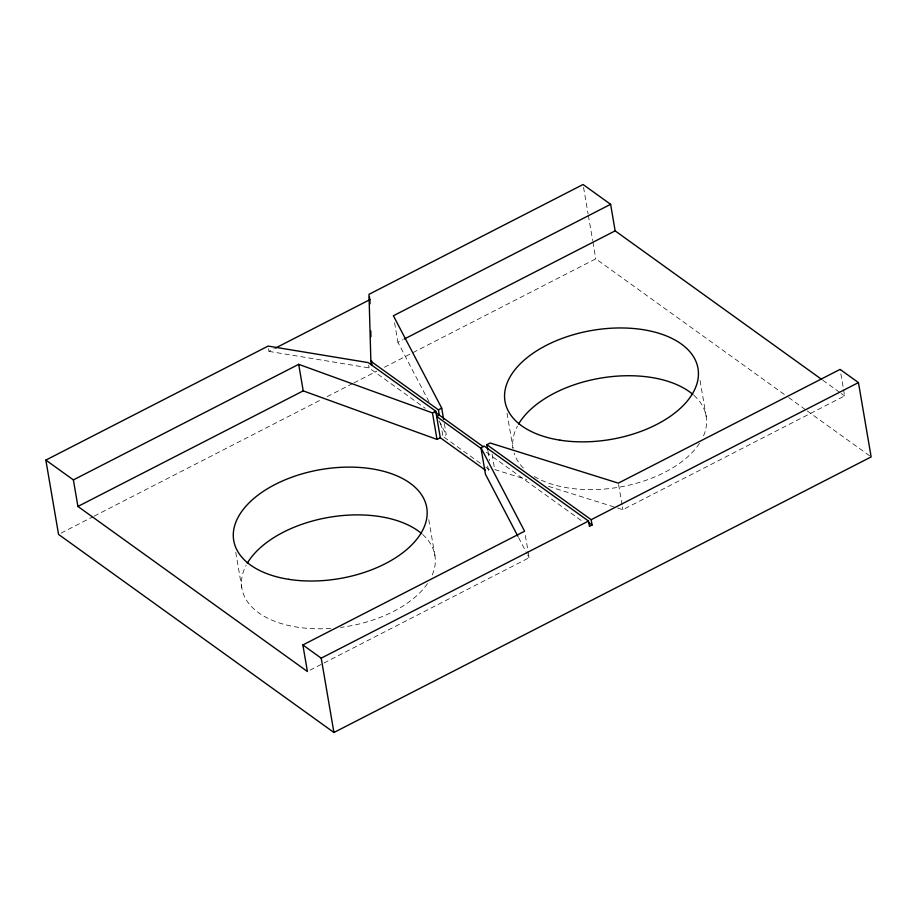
<?xml version="1.0" encoding="UTF-8"?>
<svg xmlns="http://www.w3.org/2000/svg" width="917" height="917" viewBox="0 0 917 917"><rect width="100%" height="100%" fill="white"/><g stroke="black" fill="none" stroke-linecap="round" stroke-linejoin="round"><path stroke-width="0.69" stroke-dasharray="4.58 3.44" d="M268.555 348.735L269.013 351.394L274.057 348.804M429.041 401.784L397.921 342.293L403.01 339.691M61.095 533.098L92.926 516.775M94.199 516.122L320.801 399.881M327.163 396.614L352.632 383.558M353.905 382.905L376.818 371.156M384.452 367.236L595.786 258.835L787.497 396.729M444.344 423.505L446.258 434.681L442.957 436.377L440.469 421.774M309.946 670.201L322.692 663.656M323.965 663.002L529.143 557.765L525.086 534.015M617.473 507.984L622.884 509.669L844.626 395.926L840.087 369.391M269.013 351.394L369.115 367.912L425.224 408.271M494.722 469.55L526.885 479.614M548.526 486.388L616.121 507.56M822.824 380.246L840.041 392.625M841.187 393.45L844.626 395.926M788.654 397.565L806.089 410.105M807.247 410.942L871.15 456.907M486.297 452.196L582.455 521.372M444.115 437.203L481.035 463.761M485.655 467.085L491.432 471.235M518.552 537.522L527.149 553.971M527.814 555.232L529.143 557.765M438.968 420.765L446.258 434.681M700.061 380.509L706.296 417.052M583.556 187.32L588.106 213.959M588.347 215.369L592.669 240.598M592.909 242.008L595.786 258.835M618.585 484.531L622.173 505.485M622.402 506.883L622.884 509.669M507.032 413.189L513.039 448.321A97.901 55.307 -9.7 0 1 517.406 426.164M492.097 454.179L494.481 468.151M488.027 451.324L489.609 460.621M487.638 465.962L488.761 472.599M428.778 519.664L435.025 556.195M394.585 322.738L397.921 342.293M368.657 365.253L369.115 367.912M235.761 552.343L241.756 587.476M693.951 395.365A97.901 55.307 -9.7 0 1 703.144 436.721M699.453 443.404A97.901 55.307 -9.7 0 1 534.221 476.462M523.378 468.094A97.901 55.307 -9.7 0 1 514.082 453.032M422.68 534.519A97.901 55.307 -9.7 0 1 431.288 577.114M427.471 583.602A97.901 55.307 -9.7 0 1 340.562 627.423M330.705 628.397A97.901 55.307 -9.7 0 1 246.134 565.319"/><path stroke-width="1.38" d="M487.798 450.006L486.893 444.688L490.182 443.003L618.345 483.133L840.087 369.391L858.45 382.595L871.15 456.907L333.926 732.488L58.55 534.405L45.85 460.093L268.108 346.087L368.21 362.605L435.77 411.194L440.298 437.741L485.299 470.112M275.318 348.162L369.895 299.641L369.436 296.993M45.85 460.093L73.383 479.9L298.69 364.336L432.469 412.891L435.77 411.194M821.678 379.42L615.147 230.866L610.619 204.319L393.393 315.757L441.719 408.145L443.622 419.321M73.383 479.9L77.922 506.448L303.218 390.871L437.008 439.426L440.298 437.741M404.271 339.038L615.147 230.866M610.619 204.319L583.074 184.512L368.989 294.334L370.869 361.241L438.429 409.83L441.719 408.145M517.887 536.262L485.471 474.284L480.944 447.748L484.233 446.063L588.508 521.062L589.413 526.369L592.073 525.005L591.167 519.698L486.893 444.688M77.922 506.448L307.401 671.508L302.862 644.96L524.604 531.218L480.944 447.748M302.862 644.96L321.214 658.165L588.508 521.062M591.167 519.698L858.45 382.595M434.75 411.848L483.179 446.682M588.599 522.507L592.073 525.005M481.677 448.872L436.675 416.501L439.335 415.137L438.429 409.83M432.469 412.891L437.008 439.426M370.869 361.241L371.545 365.218M298.69 364.336L303.218 390.871M321.214 658.165L333.926 732.488M369.895 299.641L370.01 303.917M370.777 330.957L370.938 336.654M371.614 360.851L371.74 365.126M518.575 424.055A97.901 55.307 -9.7 0 1 600.509 378.136A97.901 55.307 -9.7 0 1 692.885 394.436M247.303 563.21A97.901 55.307 -9.7 0 1 329.237 517.291A97.901 55.307 -9.7 0 1 421.614 533.591M559.943 440.16A97.901 55.307 -9.7 0 0 698.135 369.276A97.901 55.307 -9.7 0 0 546.429 345.296A97.901 55.307 -9.7 0 0 559.943 440.16M288.672 579.315A97.901 55.307 -9.7 0 0 426.863 508.431A97.901 55.307 -9.7 0 0 275.157 484.451A97.901 55.307 -9.7 0 0 288.672 579.315"/></g></svg>
